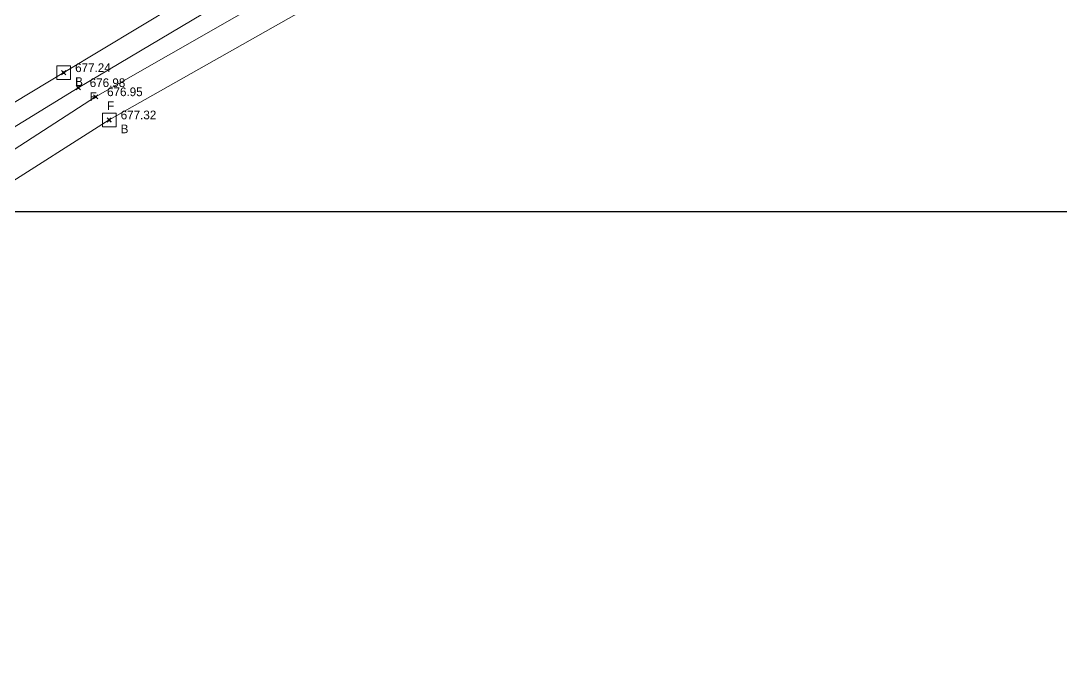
# Model space of a CAD drawing. Extents: x 350769 to 354978, y 6304672 to 6307963.
# Drawn here: x 352400.82 to 352416, y 6305693.24 to 6305702.78 of the extents above; entities that cross this region are included whole.
import ezdxf

# ---------------------------------------------------------------- set-up
doc = ezdxf.new("R2010")
doc.units = 0
doc.header["$PDMODE"] = 35
doc.header["$PDSIZE"] = 0.03
for name, pattern in [('4.0 - LO RECABARREN - DESNIVEL NUEVO$0$HIDDEN', [0.375, 0.25, -0.125]), ('CONTINUOS', [0]), ('DASHED', [19.05, 12.7, -6.35]), ('PHANTOM', [23.5, 11.75, -2.35, 2.35, -2.35, 2.35, -2.35])]:
    doc.linetypes.add(name, pattern=pattern)
doc.layers.get('0').update_dxf_attribs({"linetype": 'CONTINUOUS'})
doc.layers.add('0_ASD_TOPOGRAFIA_ELEMENTOS', color=7, linetype='CONTINUOS', lineweight=5, true_color=0xbdbdbd)
for name, color, linetype in [('1-CANAL', 150, 'PHANTOM'), ('1-coordenadas', 8, 'CONTINUOUS'), ('3-CANAL_FDO', 4, 'CONTINUOUS'), ('C-TINN', 5, 'CONTINUOUS'), ('V-NODE DIC 2005', 4, 'CONTINUOUS'), ('V-NODE-TEXT DIC 2005', 2, 'CONTINUOUS')]:
    doc.layers.add(name, color=color, linetype=linetype)

# ---------------------------------------------------------------- blocks, each defined once
blk = doc.blocks.new('COORDENADAS')
at = {"layer": '1-coordenadas'}
blk.add_line((20, -500.625), (1420, -500.625), dxfattribs=at)
blk = doc.blocks.new('*U1327')
at = {"color": 0, "linetype": 'ByBlock', "lineweight": -2, "transparency": 16777216}
blk.add_point((0, 0), dxfattribs=at)
blk = doc.blocks.new('*U4152', base_point=(352402.156, 6305701.256))
at = {"layer": 'V-NODE-TEXT DIC 2005', "linetype": 'ByBlock', "char_height": 0.127}
for s, insert, attachment_point in [('677.32', (352402.323, 6305701.327), 4), ('B', (352402.323, 6305701.188), 1)]:
    blk.add_mtext(s, dxfattribs=dict(at, insert=insert, attachment_point=attachment_point))
blk = doc.blocks.new('*U4153', base_point=(352402.156, 6305701.256))
at = {"layer": 'V-NODE-TEXT DIC 2005', "color": 2, "lineweight": -2}
blk.add_blockref('*U4152', (352402.156, 6305701.256), dxfattribs=at)
blk = doc.blocks.new('*U4132', base_point=(352401.491, 6305701.946))
at = {"layer": 'V-NODE-TEXT DIC 2005', "linetype": 'ByBlock', "char_height": 0.127}
for s, insert, attachment_point in [('677.24', (352401.658, 6305702.017), 4), ('B', (352401.658, 6305701.878), 1)]:
    blk.add_mtext(s, dxfattribs=dict(at, insert=insert, attachment_point=attachment_point))
blk = doc.blocks.new('*U4133', base_point=(352401.491, 6305701.946))
at = {"layer": 'V-NODE-TEXT DIC 2005', "color": 2, "lineweight": -2}
blk.add_blockref('*U4132', (352401.491, 6305701.946), dxfattribs=at)
blk = doc.blocks.new('*U3732', base_point=(352401.957, 6305701.594))
at = {"layer": 'V-NODE-TEXT DIC 2005', "linetype": 'ByBlock', "char_height": 0.127}
for s, insert, attachment_point in [('676.95', (352402.124, 6305701.665), 4), ('F', (352402.124, 6305701.526), 1)]:
    blk.add_mtext(s, dxfattribs=dict(at, insert=insert, attachment_point=attachment_point))
blk = doc.blocks.new('*U3733', base_point=(352401.957, 6305701.594))
at = {"layer": 'V-NODE-TEXT DIC 2005', "color": 2, "lineweight": -2}
blk.add_blockref('*U3732', (352401.957, 6305701.594), dxfattribs=at)
blk = doc.blocks.new('*U3684', base_point=(352401.704, 6305701.727))
at = {"layer": 'V-NODE-TEXT DIC 2005', "linetype": 'ByBlock', "char_height": 0.127}
for s, insert, attachment_point in [('676.98', (352401.871, 6305701.798), 4), ('F', (352401.871, 6305701.659), 1)]:
    blk.add_mtext(s, dxfattribs=dict(at, insert=insert, attachment_point=attachment_point))
blk = doc.blocks.new('*U3685', base_point=(352401.704, 6305701.727))
at = {"layer": 'V-NODE-TEXT DIC 2005', "color": 2, "lineweight": -2}
blk.add_blockref('*U3684', (352401.704, 6305701.727), dxfattribs=at)
blk = doc.blocks.new('TOPOGRAFIA')
at = {"layer": '1-CANAL', "color": 9, "lineweight": 0, "true_color": 0xbdbdbd, "flags": 128}
blk.add_lwpolyline([(390567.787, 6302629.727), (390568.793, 6302640.353), (390569.503, 6302651.739), (390570.033, 6302661.873), (390570.34, 6302672.528), (390570.92, 6302683.642), (390571.385, 6302692.94), (390572.206, 6302702.09), (390572.491, 6302712.168), (390573.178, 6302721.782), (390573.739, 6302732.321), (390574.43, 6302741.485), (390575.232, 6302752.552), (390575.303, 6302758.186), (390573.072, 6302758.741), (390565.731, 6302762.63), (390558.774, 6302762.052), (390549.097, 6302759.46), (390540.056, 6302756.523), (390530.957, 6302754.646), (390519.837, 6302751.496), (390509.631, 6302748.296), (390499.766, 6302744.712), (390490.284, 6302741.391), (390477.589, 6302736.731), (390469.698, 6302733.787), (390460.923, 6302731.042), (390452.374, 6302728.107), (390438.311, 6302722.869), (390431.422, 6302718.409), (390419.91, 6302710.977), (390412.117, 6302707.007), (390402.106, 6302701.336), (390395.117, 6302696.907), (390381.316, 6302693.365), (390369.866, 6302691.898), (390358.977, 6302690.522), (390351.003, 6302689.869), (390338.841, 6302688.974), (390330.387, 6302688.811), (390318.293, 6302688.652), (390310.613, 6302688.12), (390310.097, 6302689.409), (390318.134, 6302689.995), (390330.169, 6302689.859), (390338.592, 6302690.268), (390350.911, 6302691.365), (390358.441, 6302692.052), (390369.602, 6302693.031), (390381.494, 6302694.408), (390394.454, 6302697.809), (390401.441, 6302702.027), (390411.517, 6302708.091), (390419.432, 6302711.748), (390430.822, 6302719.202), (390437.823, 6302723.766), (390451.878, 6302729.106), (390460.597, 6302731.881), (390469.278, 6302734.632), (390477.218, 6302737.629), (390489.928, 6302742.229), (390499.382, 6302745.508), (390509.312, 6302749.089), (390519.62, 6302752.392), (390530.723, 6302755.531), (390539.654, 6302757.751), (390548.71, 6302760.578), (390558.851, 6302763.211), (390565.636, 6302763.686), (390573.601, 6302759.59), (390575.339, 6302759.411), (390576.082, 6302766.593), (390577.196, 6302775.886), (390577.943, 6302782.884), (390578.269, 6302790.104), (390579.967, 6302802.039), (390581.351, 6302810.063)], dxfattribs=at)
at = {"layer": '1-coordenadas', "color": 9, "linetype": '4.0 - LO RECABARREN - DESNIVEL NUEVO$0$HIDDEN', "lineweight": 0, "ltscale": 50, "true_color": 0xbdbdbd}
blk.add_line((390200, 6302700), (390900, 6302700), dxfattribs=at)
at = {"layer": '3-CANAL_FDO', "color": 9, "lineweight": 0, "true_color": 0xbdbdbd}
for points in [[(390539.967, 6302757.247), (390530.893, 6302755.256), (390519.738, 6302752.054), (390509.538, 6302748.883), (390499.452, 6302745.33), (390490.052, 6302742.018), (390477.389, 6302737.286), (390469.459, 6302734.356), (390460.822, 6302731.603), (390452.099, 6302728.78), (390438.105, 6302723.585), (390431.006, 6302718.998), (390419.709, 6302711.486), (390411.588, 6302707.706), (390401.653, 6302701.807), (390394.656, 6302697.507), (390381.626, 6302694.051), (390369.775, 6302692.606), (390358.754, 6302691.538), (390350.797, 6302690.927), (390338.654, 6302689.841), (390330.154, 6302689.686), (390318.275, 6302689.534), (390310.503, 6302689.006)], [(390310.469, 6302688.649), (390318.522, 6302688.996), (390330.174, 6302689.125), (390338.64, 6302689.578), (390350.896, 6302690.257), (390358.72, 6302691.136), (390369.871, 6302692.128), (390381.817, 6302693.844), (390394.873, 6302697.124), (390401.907, 6302701.675), (390411.835, 6302707.347), (390419.866, 6302711.153), (390431.217, 6302718.73), (390438.253, 6302723.075), (390452.2, 6302728.334), (390460.878, 6302731.292), (390469.538, 6302734.018), (390477.452, 6302736.983), (390490.288, 6302741.591), (390499.55, 6302745.064), (390509.663, 6302748.654), (390519.824, 6302751.87), (390530.973, 6302754.926), (390540.132, 6302756.904)]]:
    blk.add_lwpolyline(points, dxfattribs=at)
at = {"layer": 'C-TINN', "color": 9, "linetype": 'Continuous', "lineweight": 0, "true_color": 0xbdbdbd}
for points, elevation in [([(390401.341, 6302701.927), (390401.341, 6302702.127), (390401.541, 6302702.127), (390401.541, 6302701.927), (390401.341, 6302701.927)], 677.24), ([(390402.006, 6302701.236), (390402.006, 6302701.436), (390402.206, 6302701.436), (390402.206, 6302701.236), (390402.006, 6302701.236)], 677.32)]:
    blk.add_lwpolyline(points, dxfattribs=dict(at, elevation=elevation))
for p in [(390401.441, 6302702.027, 677.24), (390402.106, 6302701.336, 677.32)]:
    blk.add_point(p, dxfattribs=at)
at = {"layer": 'V-NODE DIC 2005', "color": 9, "lineweight": 0, "true_color": 0xbdbdbd, "rotation": 359.9963883938062}
for p in [(390401.441, 6302702.027), (390401.654, 6302701.808), (390401.907, 6302701.675), (390402.106, 6302701.337)]:
    blk.add_blockref('*U1327', p, dxfattribs=at)
at = {"layer": 'V-NODE-TEXT DIC 2005', "color": 9, "lineweight": 0, "true_color": 0xbdbdbd, "rotation": 359.9963883938062}
for name, p in [('*U4133', (390401.441, 6302702.027)), ('*U3685', (390401.654, 6302701.808)), ('*U3733', (390401.907, 6302701.675)), ('*U4153', (390402.106, 6302701.337))]:
    blk.add_blockref(name, p, dxfattribs=at)

msp = doc.modelspace()

# ---------------------------------------------------------------- block references
at = {"color": 252, "linetype": 'DASHED'}
msp.add_blockref('COORDENADAS', (352180, 6306200.625), dxfattribs=at)

# ---------------------------------------------------------------- next in the draw order: block references
at = {"layer": '0_ASD_TOPOGRAFIA_ELEMENTOS', "color": 30, "true_color": 0xf26507}
msp.add_blockref('TOPOGRAFIA', (-38000, 3000), dxfattribs=at)

doc.saveas('drawing.dxf')
